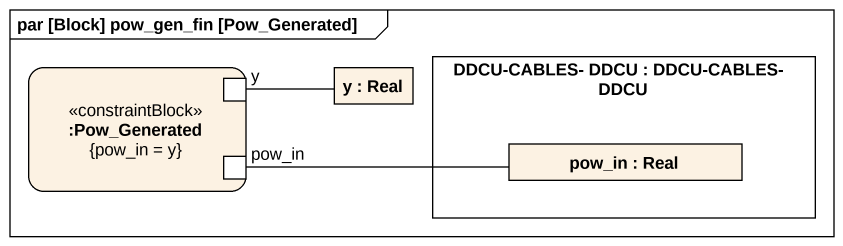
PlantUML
@startuml
mainframe par [Block] pow_gen_fin [Pow_Generated]
rectangle ":Pow_Generated\n{pow_in = y}" as Pow_Generated <<constraintBlock>> {
  port y
  port "pow_in" as pow_in_2
}
rectangle "y : Real" as y_2
rectangle "DDCU-CABLES- DDCU : DDCU-CABLES- DDCU" as DDCU_CABLES_DDCU {
  rectangle "pow_in : Real" as pow_in
}
y -right- y_2
pow_in_2 -right- pow_in
@enduml
